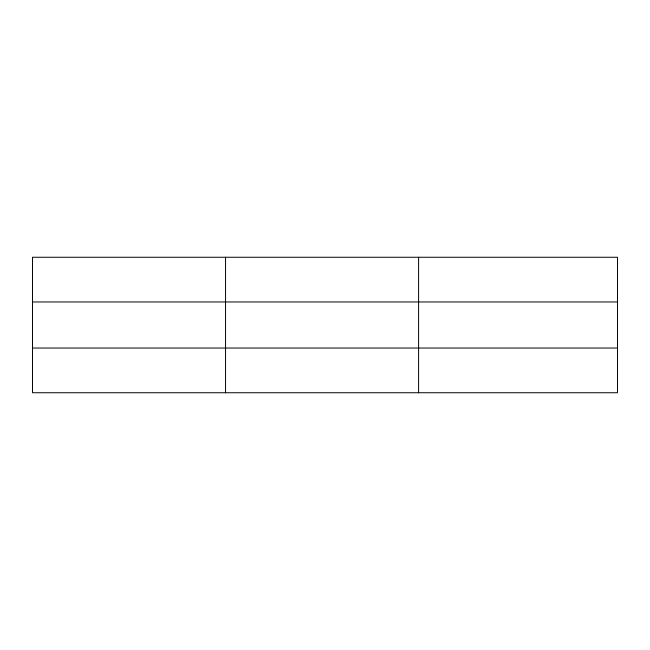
<?xml version="1.0" encoding="UTF-8"?>
<svg xmlns="http://www.w3.org/2000/svg" width="650" height="650" viewBox="0 0 650 650"><rect width="100%" height="100%" fill="white"/><g stroke="black" fill="none" stroke-linecap="round" stroke-linejoin="round"><path stroke-width="0.97" d="M225.55 257.262L225.55 392.738M418.6 257.262L418.6 392.738M617.5 348.034L617.5 392.738L32.5 392.738L32.5 257.262L617.5 257.262L617.5 348.034L32.5 348.034M32.5 301.966L617.5 301.966"/></g></svg>
